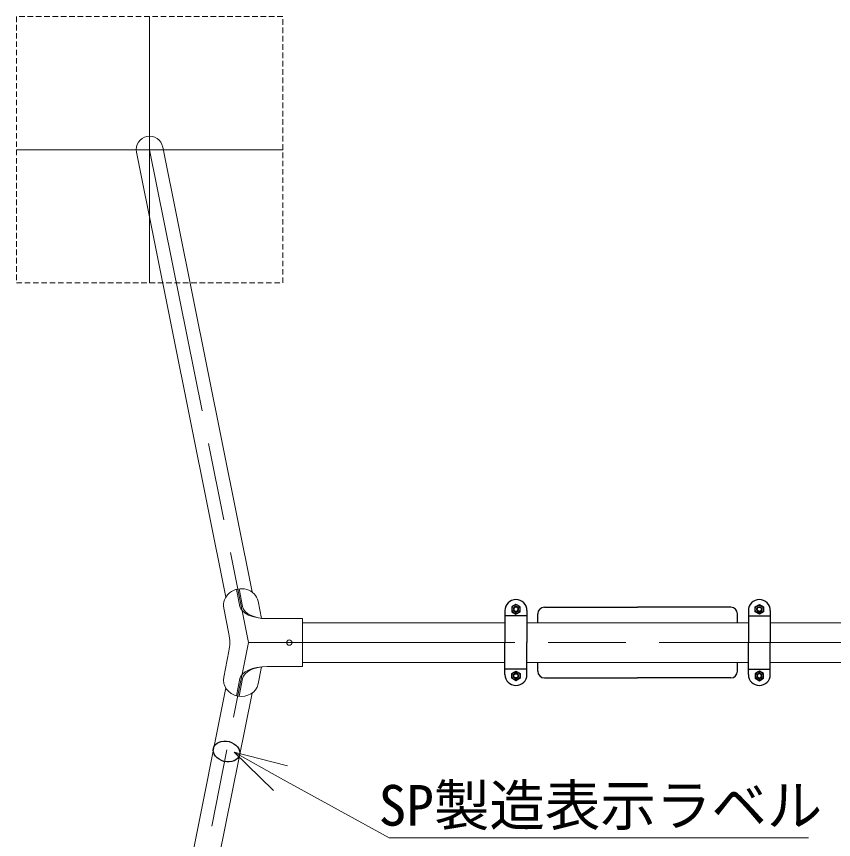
# Model space of a CAD drawing. Units: millimetres at full size, sheet at 1:50; details may follow other scales. Extents: x 750 to 20250, y 750 to 14100.
# Drawn here: x 2472 to 4313, y 9732 to 11586 of the extents above; entities that cross this region are included whole.
import ezdxf
from ezdxf.enums import TextEntityAlignment as Align

# ---------------------------------------------------------------- set-up
doc = ezdxf.new("R2010")
doc.units = ezdxf.units.MM
doc.header["$LTSCALE"] = 50
doc.linetypes.add('CHAIN', pattern=[18.5, 12, -1.5, 3.5, -1.5])
doc.linetypes.add('USER1', pattern=[0.375, 0.25, -0.125])
for name, color, linetype, lineweight in [('D-BMK', 2, 'CHAIN', 13), ('D-STR', 1, 'Continuous', 13), ('D-STR-HIDDEN', 1, 'Continuous', 25), ('D-STR-HTXT\u3000旗上げ', 7, 'Continuous', 13), ('D-STR\u3000構造物外形線', 1, 'Continuous', 25)]:
    doc.layers.add(name, color=color, linetype=linetype, lineweight=lineweight)
doc.styles.add('ＭＳ ゴシック', font='')
doc.styles.get('ＭＳ ゴシック').set_extended_font_data('MS Gothic')

msp = doc.modelspace()

# ---------------------------------------------------------------- linework, layer by layer
at = {"layer": 'D-BMK'}
for p, q in [((2772.21, 10986.07), (2772.21, 11586.07)), ((2472.21, 11286.07), (3072.21, 11286.07)), ((2772.21, 11286.07), (2995.1, 10176.07)), ((2779.24, 9101.07), (2995.1, 10176.07)), ((2995.1, 10176.07), (9048.76, 10176.07))]:
    msp.add_line(p, q, dxfattribs=at)
at = {"layer": 'D-STR'}
for p, q in [((2801.87, 11292.03), (3003.08, 10289.98)), ((2742.55, 11280.11), (2943.76, 10278.07)), ((2967.99, 10295.84), (2975.74, 10257.23)), ((2981.91, 10257), (2973.87, 10297.02)), ((3024.54, 10230.07), (3016.67, 10269.27)), ((2950.85, 10195.76), (2939.22, 10253.72)), ((3116.93, 10230.07), (3024.54, 10230.07)), ((3116.93, 10122.07), (3116.93, 10230.07)), ((3572.93, 10220.62), (3116.93, 10220.62)), ((3622.43, 10220.62), (4121.43, 10220.62)), ((4170.93, 10220.62), (4772.93, 10220.62)), ((2939.22, 10098.42), (2950.85, 10156.38)), ((3016.67, 10082.87), (3024.4, 10121.38)), ((3116.93, 10122.07), (3036.95, 10122.07)), ((3116.93, 10131.52), (3572.93, 10131.52)), ((3622.43, 10131.52), (4121.43, 10131.52)), ((4170.93, 10131.52), (4772.93, 10131.52)), ((2967.99, 10056.3), (2975.74, 10094.91)), ((2981.91, 10095.14), (2973.87, 10055.12)), ((2758.82, 9145.75), (2943.76, 10074.07)), ((2814.91, 9125.08), (3003.08, 10062.16))]:
    msp.add_line(p, q, dxfattribs=at)
msp.add_circle((3086.93, 10176.07), 6, dxfattribs=at)
for centre, radius, start, end in [((2772.21, 11286.07), 30.25, 11.35385, 191.35385), ((2852.81, 10176.07), 100, 348.64615, 11.35385)]:
    msp.add_arc(centre, radius, start, end, dxfattribs=at)
for centre, major_axis, ratio, start_param, end_param in [((2977.94, 10261.49), (38.73, 7.78), 0.904716, 6.2831853, 9.424778), ((3036.95, 10259.75), (61.43, 0), 0.483212, 3.2266588, 4.7108972), ((3036.95, 10259.75), (55.28, 0), 0.53697, 3.2344606, 4.712389), ((3036.95, 10092.39), (-61.43, 0), 0.483212, 4.7138807, 6.1981192), ((3036.95, 10092.39), (-55.28, 0), 0.53697, 4.712389, 6.1903174), ((2977.94, 10090.65), (38.73, -7.78), 0.904716, 3.1415927, 6.2831853)]:
    msp.add_ellipse(centre, major_axis=major_axis, ratio=ratio, start_param=start_param, end_param=end_param, dxfattribs=at)
at = {"layer": 'D-STR-HIDDEN', "color": 2, "linetype": 'USER1', "lineweight": 13}
for p, q in [((3072.21, 11586.07), (2472.21, 11586.07)), ((2472.21, 11586.07), (2472.21, 10986.07)), ((3072.21, 10986.07), (3072.21, 11586.07)), ((2472.21, 10986.07), (3072.21, 10986.07))]:
    msp.add_line(p, q, dxfattribs=at)
at = {"layer": 'D-STR-HTXT\u3000旗上げ'}
for p, q in [((3083.16, 9898.73), (2962.75, 9929.31)), ((2962.75, 9929.31), (3051.74, 9842.62)), ((2962.75, 9929.31), (3067.45, 9870.68))]:
    msp.add_line(p, q, dxfattribs=at)
msp.add_lwpolyline([(3067.45, 9870.68), (3312.16, 9736.22), (4256.96, 9736.22)], dxfattribs=at)
at = {"layer": 'D-STR\u3000構造物外形線'}
for p, q in [((3597.68, 10262.02), (3588.23, 10256.55)), ((3588.23, 10256.55), (3588.23, 10245.6)), ((3591, 10257.82), (3588.53, 10253.55)), ((3588.53, 10253.55), (3588.53, 10248.6)), ((3595.2, 10260.3), (3591, 10257.82)), ((3591.9, 10252.65), (3591.68, 10251.07)), ((3591.68, 10251.07), (3591.9, 10249.5)), ((3592.5, 10254.07), (3591.9, 10252.65)), ((3593.48, 10255.35), (3592.5, 10254.07)), ((3593.18, 10252.57), (3592.95, 10251.07)), ((3592.95, 10251.07), (3593.18, 10249.65)), ((3593.85, 10253.85), (3593.18, 10252.57)), ((3594.68, 10256.25), (3593.48, 10255.35)), ((3594.9, 10254.9), (3593.85, 10253.85)), ((3596.1, 10256.85), (3594.68, 10256.25)), ((3596.25, 10255.57), (3594.9, 10254.9)), ((3600.15, 10260.3), (3595.2, 10260.3)), ((3597.68, 10257.07), (3596.1, 10256.85)), ((3597.68, 10255.8), (3596.25, 10255.57)), ((3607.2, 10256.55), (3597.68, 10262.02)), ((3599.25, 10256.85), (3597.68, 10257.07)), ((3599.18, 10255.57), (3597.68, 10255.8)), ((3600.45, 10254.9), (3599.18, 10255.57)), ((3600.68, 10256.25), (3599.25, 10256.85)), ((3604.43, 10257.82), (3600.15, 10260.3)), ((3601.5, 10253.85), (3600.45, 10254.9)), ((3601.95, 10255.35), (3600.68, 10256.25)), ((3602.18, 10252.57), (3601.5, 10253.85)), ((3602.85, 10254.07), (3601.95, 10255.35)), ((3602.4, 10251.07), (3602.18, 10252.57)), ((3602.18, 10249.65), (3602.4, 10251.07)), ((3603.45, 10252.65), (3602.85, 10254.07)), ((3603.68, 10251.07), (3603.45, 10252.65)), ((3603.45, 10249.5), (3603.68, 10251.07)), ((3606.9, 10253.55), (3604.43, 10257.82)), ((3606.9, 10248.6), (3606.9, 10253.55)), ((3607.2, 10245.6), (3607.2, 10256.55)), ((3661.93, 10255.57), (3871.93, 10255.57)), ((4081.93, 10255.57), (3871.93, 10255.57)), ((4136.65, 10256.55), (4146.18, 10262.02)), ((4136.65, 10245.6), (4136.65, 10256.55)), ((4136.95, 10253.55), (4139.43, 10257.82)), ((4136.95, 10248.6), (4136.95, 10253.55)), ((4139.43, 10257.82), (4143.7, 10260.3)), ((4140.18, 10251.07), (4140.4, 10252.65)), ((4140.4, 10249.5), (4140.18, 10251.07)), ((4140.4, 10252.65), (4141, 10254.07)), ((4141, 10254.07), (4141.9, 10255.35)), ((4141.45, 10251.07), (4141.68, 10252.57)), ((4141.68, 10249.65), (4141.45, 10251.07)), ((4141.68, 10252.57), (4142.35, 10253.85)), ((4141.9, 10255.35), (4143.18, 10256.25)), ((4142.35, 10253.85), (4143.4, 10254.9)), ((4143.18, 10256.25), (4144.6, 10256.85)), ((4143.4, 10254.9), (4144.68, 10255.57)), ((4143.7, 10260.3), (4148.65, 10260.3)), ((4144.6, 10256.85), (4146.18, 10257.07)), ((4144.68, 10255.57), (4146.18, 10255.8)), ((4146.18, 10262.02), (4155.63, 10256.55)), ((4146.18, 10257.07), (4147.75, 10256.85)), ((4146.18, 10255.8), (4147.6, 10255.57)), ((4147.6, 10255.57), (4148.95, 10254.9)), ((4147.75, 10256.85), (4149.18, 10256.25)), ((4148.65, 10260.3), (4152.85, 10257.82)), ((4148.95, 10254.9), (4150, 10253.85)), ((4149.18, 10256.25), (4150.38, 10255.35)), ((4150, 10253.85), (4150.68, 10252.57)), ((4150.38, 10255.35), (4151.35, 10254.07)), ((4150.68, 10252.57), (4150.9, 10251.07)), ((4150.9, 10251.07), (4150.68, 10249.65)), ((4151.35, 10254.07), (4151.95, 10252.65)), ((4151.95, 10252.65), (4152.18, 10251.07)), ((4152.18, 10251.07), (4151.95, 10249.5)), ((4152.85, 10257.82), (4155.33, 10253.55)), ((4155.33, 10253.55), (4155.33, 10248.6)), ((4155.63, 10256.55), (4155.63, 10245.6)), ((3572.93, 10248.07), (3572.93, 10176.07)), ((3622.43, 10236.07), (3572.93, 10236.07)), ((3588.23, 10245.6), (3597.68, 10240.12)), ((3588.53, 10248.6), (3591, 10244.4)), ((3591, 10244.4), (3595.2, 10241.92)), ((3591.9, 10249.5), (3592.5, 10248.07)), ((3592.5, 10248.07), (3593.48, 10246.87)), ((3593.18, 10249.65), (3593.85, 10248.3)), ((3593.48, 10246.87), (3594.68, 10245.9)), ((3593.85, 10248.3), (3594.9, 10247.25)), ((3594.68, 10245.9), (3596.1, 10245.3)), ((3594.9, 10247.25), (3596.25, 10246.57)), ((3595.2, 10241.92), (3600.15, 10241.92)), ((3596.1, 10245.3), (3597.68, 10245.07)), ((3596.25, 10246.57), (3597.68, 10246.35)), ((3597.68, 10246.35), (3599.18, 10246.57)), ((3597.68, 10240.12), (3607.2, 10245.6)), ((3597.68, 10245.07), (3599.25, 10245.3)), ((3599.18, 10246.57), (3600.45, 10247.25)), ((3599.25, 10245.3), (3600.68, 10245.9)), ((3600.15, 10241.92), (3604.43, 10244.4)), ((3600.45, 10247.25), (3601.5, 10248.3)), ((3600.68, 10245.9), (3601.95, 10246.87)), ((3601.5, 10248.3), (3602.18, 10249.65)), ((3601.95, 10246.87), (3602.85, 10248.07)), ((3602.85, 10248.07), (3603.45, 10249.5)), ((3604.43, 10244.4), (3606.9, 10248.6)), ((3622.43, 10248.07), (3622.43, 10176.07)), ((3646.93, 10221.07), (3646.93, 10240.57)), ((4096.93, 10221.07), (4096.93, 10240.57)), ((4121.43, 10248.07), (4121.43, 10176.07)), ((4121.43, 10236.07), (4170.93, 10236.07)), ((4146.18, 10240.12), (4136.65, 10245.6)), ((4139.43, 10244.4), (4136.95, 10248.6)), ((4143.7, 10241.92), (4139.43, 10244.4)), ((4141, 10248.07), (4140.4, 10249.5)), ((4141.9, 10246.87), (4141, 10248.07)), ((4142.35, 10248.3), (4141.68, 10249.65)), ((4143.18, 10245.9), (4141.9, 10246.87)), ((4143.4, 10247.25), (4142.35, 10248.3)), ((4144.6, 10245.3), (4143.18, 10245.9)), ((4144.68, 10246.57), (4143.4, 10247.25)), ((4148.65, 10241.92), (4143.7, 10241.92)), ((4146.18, 10245.07), (4144.6, 10245.3)), ((4146.18, 10246.35), (4144.68, 10246.57)), ((4147.6, 10246.57), (4146.18, 10246.35)), ((4155.63, 10245.6), (4146.18, 10240.12)), ((4147.75, 10245.3), (4146.18, 10245.07)), ((4148.95, 10247.25), (4147.6, 10246.57)), ((4149.18, 10245.9), (4147.75, 10245.3)), ((4152.85, 10244.4), (4148.65, 10241.92)), ((4150, 10248.3), (4148.95, 10247.25)), ((4150.38, 10246.87), (4149.18, 10245.9)), ((4150.68, 10249.65), (4150, 10248.3)), ((4151.35, 10248.07), (4150.38, 10246.87)), ((4151.95, 10249.5), (4151.35, 10248.07)), ((4155.33, 10248.6), (4152.85, 10244.4)), ((4170.93, 10248.07), (4170.93, 10176.07)), ((3572.93, 10104.07), (3572.93, 10176.07)), ((3622.43, 10104.07), (3622.43, 10176.07)), ((4121.43, 10104.07), (4121.43, 10176.07)), ((4170.93, 10104.07), (4170.93, 10176.07)), ((3646.93, 10111.57), (3646.93, 10131.07)), ((4096.93, 10111.57), (4096.93, 10131.07)), ((3622.43, 10116.07), (3572.93, 10116.07)), ((3588.23, 10106.55), (3597.68, 10112.02)), ((3588.23, 10095.6), (3588.23, 10106.55)), ((3588.53, 10103.55), (3591, 10107.75)), ((3588.53, 10098.6), (3588.53, 10103.55)), ((3591, 10107.75), (3595.2, 10110.22)), ((3591.68, 10101.07), (3591.9, 10102.65)), ((3591.9, 10102.65), (3592.5, 10104.07)), ((3592.5, 10104.07), (3593.48, 10105.27)), ((3592.95, 10101.07), (3593.18, 10102.5)), ((3593.18, 10102.5), (3593.85, 10103.85)), ((3593.48, 10105.27), (3594.68, 10106.25)), ((3593.85, 10103.85), (3594.9, 10104.9)), ((3594.68, 10106.25), (3596.1, 10106.85)), ((3594.9, 10104.9), (3596.25, 10105.57)), ((3595.2, 10110.22), (3600.15, 10110.22)), ((3596.1, 10106.85), (3597.68, 10107.07)), ((3596.25, 10105.57), (3597.68, 10105.8)), ((3597.68, 10112.02), (3607.2, 10106.55)), ((3597.68, 10107.07), (3599.25, 10106.85)), ((3597.68, 10105.8), (3599.18, 10105.57)), ((3599.18, 10105.57), (3600.45, 10104.9)), ((3599.25, 10106.85), (3600.68, 10106.25)), ((3600.15, 10110.22), (3604.43, 10107.75)), ((3600.45, 10104.9), (3601.5, 10103.85)), ((3600.68, 10106.25), (3601.95, 10105.27)), ((3601.5, 10103.85), (3602.18, 10102.5)), ((3601.95, 10105.27), (3602.85, 10104.07)), ((3602.18, 10102.5), (3602.4, 10101.07)), ((3602.85, 10104.07), (3603.45, 10102.65)), ((3603.45, 10102.65), (3603.68, 10101.07)), ((3604.43, 10107.75), (3606.9, 10103.55)), ((3606.9, 10103.55), (3606.9, 10098.6)), ((3607.2, 10106.55), (3607.2, 10095.6)), ((4121.43, 10116.07), (4170.93, 10116.07)), ((4146.18, 10112.02), (4136.65, 10106.55)), ((4136.65, 10106.55), (4136.65, 10095.6)), ((4139.43, 10107.75), (4136.95, 10103.55)), ((4136.95, 10103.55), (4136.95, 10098.6)), ((4143.7, 10110.22), (4139.43, 10107.75)), ((4140.4, 10102.65), (4140.18, 10101.07)), ((4141, 10104.07), (4140.4, 10102.65)), ((4141.9, 10105.27), (4141, 10104.07)), ((4141.68, 10102.5), (4141.45, 10101.07)), ((4142.35, 10103.85), (4141.68, 10102.5)), ((4143.18, 10106.25), (4141.9, 10105.27)), ((4143.4, 10104.9), (4142.35, 10103.85)), ((4144.6, 10106.85), (4143.18, 10106.25)), ((4144.68, 10105.57), (4143.4, 10104.9)), ((4148.65, 10110.22), (4143.7, 10110.22)), ((4146.18, 10107.07), (4144.6, 10106.85)), ((4146.18, 10105.8), (4144.68, 10105.57)), ((4155.63, 10106.55), (4146.18, 10112.02)), ((4147.75, 10106.85), (4146.18, 10107.07)), ((4147.6, 10105.57), (4146.18, 10105.8)), ((4148.95, 10104.9), (4147.6, 10105.57)), ((4149.18, 10106.25), (4147.75, 10106.85)), ((4152.85, 10107.75), (4148.65, 10110.22)), ((4150, 10103.85), (4148.95, 10104.9)), ((4150.38, 10105.27), (4149.18, 10106.25)), ((4150.68, 10102.5), (4150, 10103.85)), ((4151.35, 10104.07), (4150.38, 10105.27)), ((4150.9, 10101.07), (4150.68, 10102.5)), ((4151.95, 10102.65), (4151.35, 10104.07)), ((4152.18, 10101.07), (4151.95, 10102.65)), ((4155.33, 10103.55), (4152.85, 10107.75)), ((4155.33, 10098.6), (4155.33, 10103.55)), ((4155.63, 10095.6), (4155.63, 10106.55)), ((3597.68, 10090.12), (3588.23, 10095.6)), ((3591, 10094.32), (3588.53, 10098.6)), ((3595.2, 10091.85), (3591, 10094.32)), ((3591.9, 10099.5), (3591.68, 10101.07)), ((3592.5, 10098.07), (3591.9, 10099.5)), ((3593.48, 10096.8), (3592.5, 10098.07)), ((3593.18, 10099.57), (3592.95, 10101.07)), ((3593.85, 10098.3), (3593.18, 10099.57)), ((3594.68, 10095.9), (3593.48, 10096.8)), ((3594.9, 10097.25), (3593.85, 10098.3)), ((3596.1, 10095.3), (3594.68, 10095.9)), ((3596.25, 10096.57), (3594.9, 10097.25)), ((3600.15, 10091.85), (3595.2, 10091.85)), ((3597.68, 10095.07), (3596.1, 10095.3)), ((3597.68, 10096.35), (3596.25, 10096.57)), ((3599.18, 10096.57), (3597.68, 10096.35)), ((3607.2, 10095.6), (3597.68, 10090.12)), ((3599.25, 10095.3), (3597.68, 10095.07)), ((3600.45, 10097.25), (3599.18, 10096.57)), ((3600.68, 10095.9), (3599.25, 10095.3)), ((3604.43, 10094.32), (3600.15, 10091.85)), ((3601.5, 10098.3), (3600.45, 10097.25)), ((3601.95, 10096.8), (3600.68, 10095.9)), ((3602.18, 10099.57), (3601.5, 10098.3)), ((3602.85, 10098.07), (3601.95, 10096.8)), ((3602.4, 10101.07), (3602.18, 10099.57)), ((3603.45, 10099.5), (3602.85, 10098.07)), ((3603.68, 10101.07), (3603.45, 10099.5)), ((3606.9, 10098.6), (3604.43, 10094.32)), ((3661.93, 10096.57), (3871.93, 10096.57)), ((4081.93, 10096.57), (3871.93, 10096.57)), ((4136.65, 10095.6), (4146.18, 10090.12)), ((4136.95, 10098.6), (4139.43, 10094.32)), ((4139.43, 10094.32), (4143.7, 10091.85)), ((4140.18, 10101.07), (4140.4, 10099.5)), ((4140.4, 10099.5), (4141, 10098.07)), ((4141, 10098.07), (4141.9, 10096.8)), ((4141.45, 10101.07), (4141.68, 10099.57)), ((4141.68, 10099.57), (4142.35, 10098.3)), ((4141.9, 10096.8), (4143.18, 10095.9)), ((4142.35, 10098.3), (4143.4, 10097.25)), ((4143.18, 10095.9), (4144.6, 10095.3)), ((4143.4, 10097.25), (4144.68, 10096.57)), ((4143.7, 10091.85), (4148.65, 10091.85)), ((4144.6, 10095.3), (4146.18, 10095.07)), ((4144.68, 10096.57), (4146.18, 10096.35)), ((4146.18, 10096.35), (4147.6, 10096.57)), ((4146.18, 10090.12), (4155.63, 10095.6)), ((4146.18, 10095.07), (4147.75, 10095.3)), ((4147.6, 10096.57), (4148.95, 10097.25)), ((4147.75, 10095.3), (4149.18, 10095.9)), ((4148.65, 10091.85), (4152.85, 10094.32)), ((4148.95, 10097.25), (4150, 10098.3)), ((4149.18, 10095.9), (4150.38, 10096.8)), ((4150, 10098.3), (4150.68, 10099.57)), ((4150.38, 10096.8), (4151.35, 10098.07)), ((4150.68, 10099.57), (4150.9, 10101.07)), ((4151.35, 10098.07), (4151.95, 10099.5)), ((4151.95, 10099.5), (4152.18, 10101.07)), ((4152.85, 10094.32), (4155.33, 10098.6))]:
    msp.add_line(p, q, dxfattribs=at)
for centre, radius, start, end in [((3597.68, 10248.07), 24.75, 0, 180), ((4146.18, 10248.07), 24.75, 0, 180), ((3661.93, 10240.57), 15, 90, 180), ((4081.93, 10240.57), 15, 0, 90), ((3597.68, 10104.07), 24.75, 180, 0), ((3661.93, 10111.57), 15, 180, 270), ((4081.93, 10111.57), 15, 270, 0), ((4146.18, 10104.07), 24.75, 180, 0)]:
    msp.add_arc(centre, radius, start, end, dxfattribs=at)
msp.add_ellipse((2945.53, 9930.72), major_axis=(-29.61, 7.58), ratio=0.752556, dxfattribs=at)

# ---------------------------------------------------------------- texts
at = {"layer": 'D-STR-HTXT\u3000旗上げ', "style": 'ＭＳ ゴシック'}
msp.add_text('SP製造表示ラベル', height=91.64, dxfattribs=at).set_placement((3288.29, 9736.22), align=Align.BOTTOM_LEFT)

doc.saveas('drawing.dxf')
